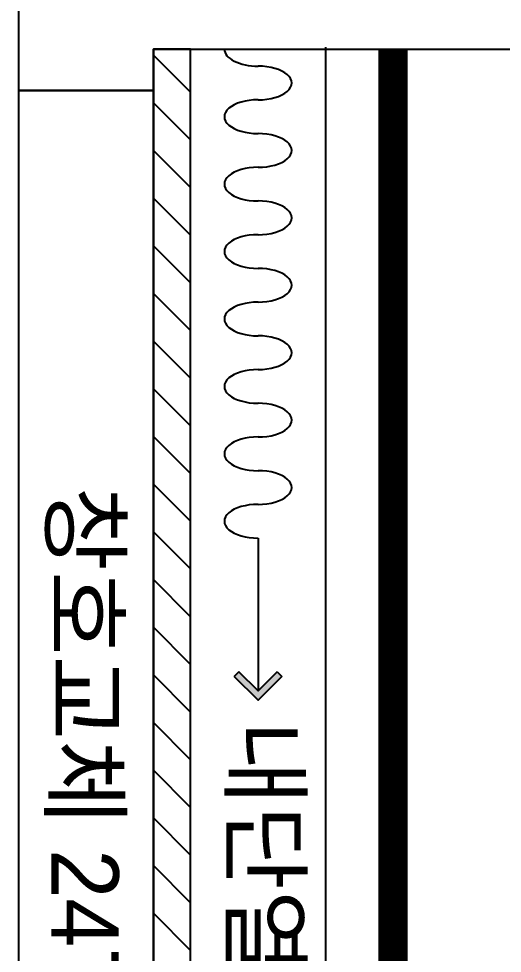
# Model space of a CAD drawing. Header units: inches. Extents: x 157163 to 245256, y -61743 to -20857.
# Drawn here: x 205630 to 206347, y -26991 to -25605 of the extents above; entities that cross this region are included whole.
import ezdxf

# ---------------------------------------------------------------- set-up
doc = ezdxf.new("R2010")
doc.units = ezdxf.units.IN
doc.header["$LTSCALE"] = 50
doc.header["$MEASUREMENT"] = 0
doc.linetypes.add('HID', pattern=[2.5, 1.5, -1])
for name, color, linetype in [('0-ELC TEXT', 7, 'Continuous'), ('01. F-소품', 3, 'Continuous'), ('04-WIN', 4, 'Continuous'), ('06-LIGHT', 4, 'Continuous'), ('3.기호.계단선', 30, 'Continuous'), ('F-WALL1', 2, 'Continuous')]:
    doc.layers.add(name, color=color, linetype=linetype)
doc.styles.add('코레일둥고', font='Korail_Round_Gothic_Medium.ttf')

# ---------------------------------------------------------------- blocks, each defined once
blk = doc.blocks.new('VUDAUSEH')
at = {"layer": '04-WIN'}
blk.add_lwpolyline([(205630.3, -28173.9), (205830.3, -28173.9), (205830.3, -25710.9), (205630.3, -25710.9)], close=True, dxfattribs=at)
at = {"layer": 'F-WALL1'}
for p, q in [((205630.3, -25218.9), (205630.3, -25710.9)), ((205830.3, -25649.9), (207217.3, -25649.9))]:
    blk.add_line(p, q, dxfattribs=at)
blk.add_lwpolyline([(205630.3, -25710.9), (205830.3, -25710.9), (205830.3, -25649.9)], dxfattribs=at)
blk = doc.blocks.new('FFSFDF')
at = {"layer": '01. F-소품'}
blk.add_hatch(color=8, dxfattribs=at).paths.add_polyline_path([(1567672.9, 1746751.1), (1567679.9, 1746744.1), (1567715.3, 1746779.4), (1567679.9, 1746814.8), (1567672.9, 1746807.7), (1567701.2, 1746779.4)])
at = {"layer": '01. F-소품', "color": 8}
for p, q in [((1567672.9, 1746807.7), (1567679.9, 1746814.8)), ((1567474.8, 1746779.4), (1567701.2, 1746779.4)), ((1567672.9, 1746751.1), (1567679.9, 1746744.1))]:
    blk.add_line(p, q, dxfattribs=at)
for points in [[(1567672.9, 1746807.7), (1567701.2, 1746779.4), (1567672.9, 1746751.1)], [(1567679.9, 1746814.8), (1567715.3, 1746779.4), (1567679.9, 1746744.1)]]:
    blk.add_lwpolyline(points, dxfattribs=at)
for centre, start_param, end_param in [((1566799.8, 1746779.4), 1.570796, 4.712389), ((1566899.8, 1746779.4), 1.570796, 4.712389), ((1566999.8, 1746779.4), 1.570796, 4.712389), ((1567099.8, 1746779.4), 1.570796, 4.712389), ((1567199.8, 1746779.4), 1.570796, 4.712389), ((1567299.8, 1746779.4), 1.570796, 4.712389), ((1567399.8, 1746779.4), 1.570796, 4.712389), ((1566749.8, 1746779.4), 6.283185, 7.853982), ((1566849.8, 1746779.4), 4.712389, 7.853982), ((1566949.8, 1746779.4), 4.712389, 7.853982), ((1567049.8, 1746779.4), 4.712389, 7.853982), ((1567149.8, 1746779.4), 4.712389, 7.853982), ((1567249.8, 1746779.4), 4.712389, 7.853982), ((1567349.8, 1746779.4), 4.712389, 7.853982), ((1567449.8, 1746779.4), 4.712389, 7.853982)]:
    blk.add_ellipse(centre, major_axis=(0, -50), ratio=0.5, start_param=start_param, end_param=end_param, dxfattribs=at)

msp = doc.modelspace()

# ---------------------------------------------------------------- hatches: boundary and pattern name
at = {"layer": '3.기호.계단선'}
h = msp.add_hatch(dxfattribs=at)
h.set_pattern_fill('_USER', color=256, scale=50, angle=135, pattern_type=0)
h.set_pattern_definition([(135, (-171.12, 454.787), (-35.355339, -35.355339), [])])
h.paths.add_polyline_path([(205885.3, -26920.4), (205830.3, -26920.4), (205830.3, -28179.9), (205885.3, -28179.9)])
h.paths.add_polyline_path([(205885.3, -25649.9), (205830.3, -25649.9), (205830.3, -26920.4), (205885.3, -26920.4)])

# ---------------------------------------------------------------- linework, layer by layer
at = {"layer": '06-LIGHT'}
msp.add_line((206085.3, -25646.9), (206085.3, -28179.9), dxfattribs=at)
at = {"layer": '06-LIGHT', "color": 10, "linetype": 'HID', "const_width": 43.2}
msp.add_lwpolyline([(206185.3, -25649), (206185.3, -28176.9)], dxfattribs=at)
at = {"layer": '3.기호.계단선'}
msp.add_lwpolyline([(205830.3, -28179.9), (205885.3, -28179.9), (205885.3, -25649.9), (205830.3, -25649.9)], close=True, dxfattribs=at)

# ---------------------------------------------------------------- block references
msp.add_blockref('VUDAUSEH', (0, 0))
at = {"color": 0, "rotation": 270}
msp.add_blockref('FFSFDF', (-1540794.1, 1541099.9), dxfattribs=at)

# ---------------------------------------------------------------- texts
at = {"layer": '0-ELC TEXT', "style": '코레일둥고'}
msp.add_text('창호교체 2475*1350', height=100, rotation=270, dxfattribs=at).set_placement((205678.7, -26298.1))
at = {"layer": '3.기호.계단선', "style": '코레일둥고'}
msp.add_text('내단열신설', height=100, rotation=270, dxfattribs=at).set_placement((205946.1, -26645.7))

doc.saveas('drawing.dxf')
